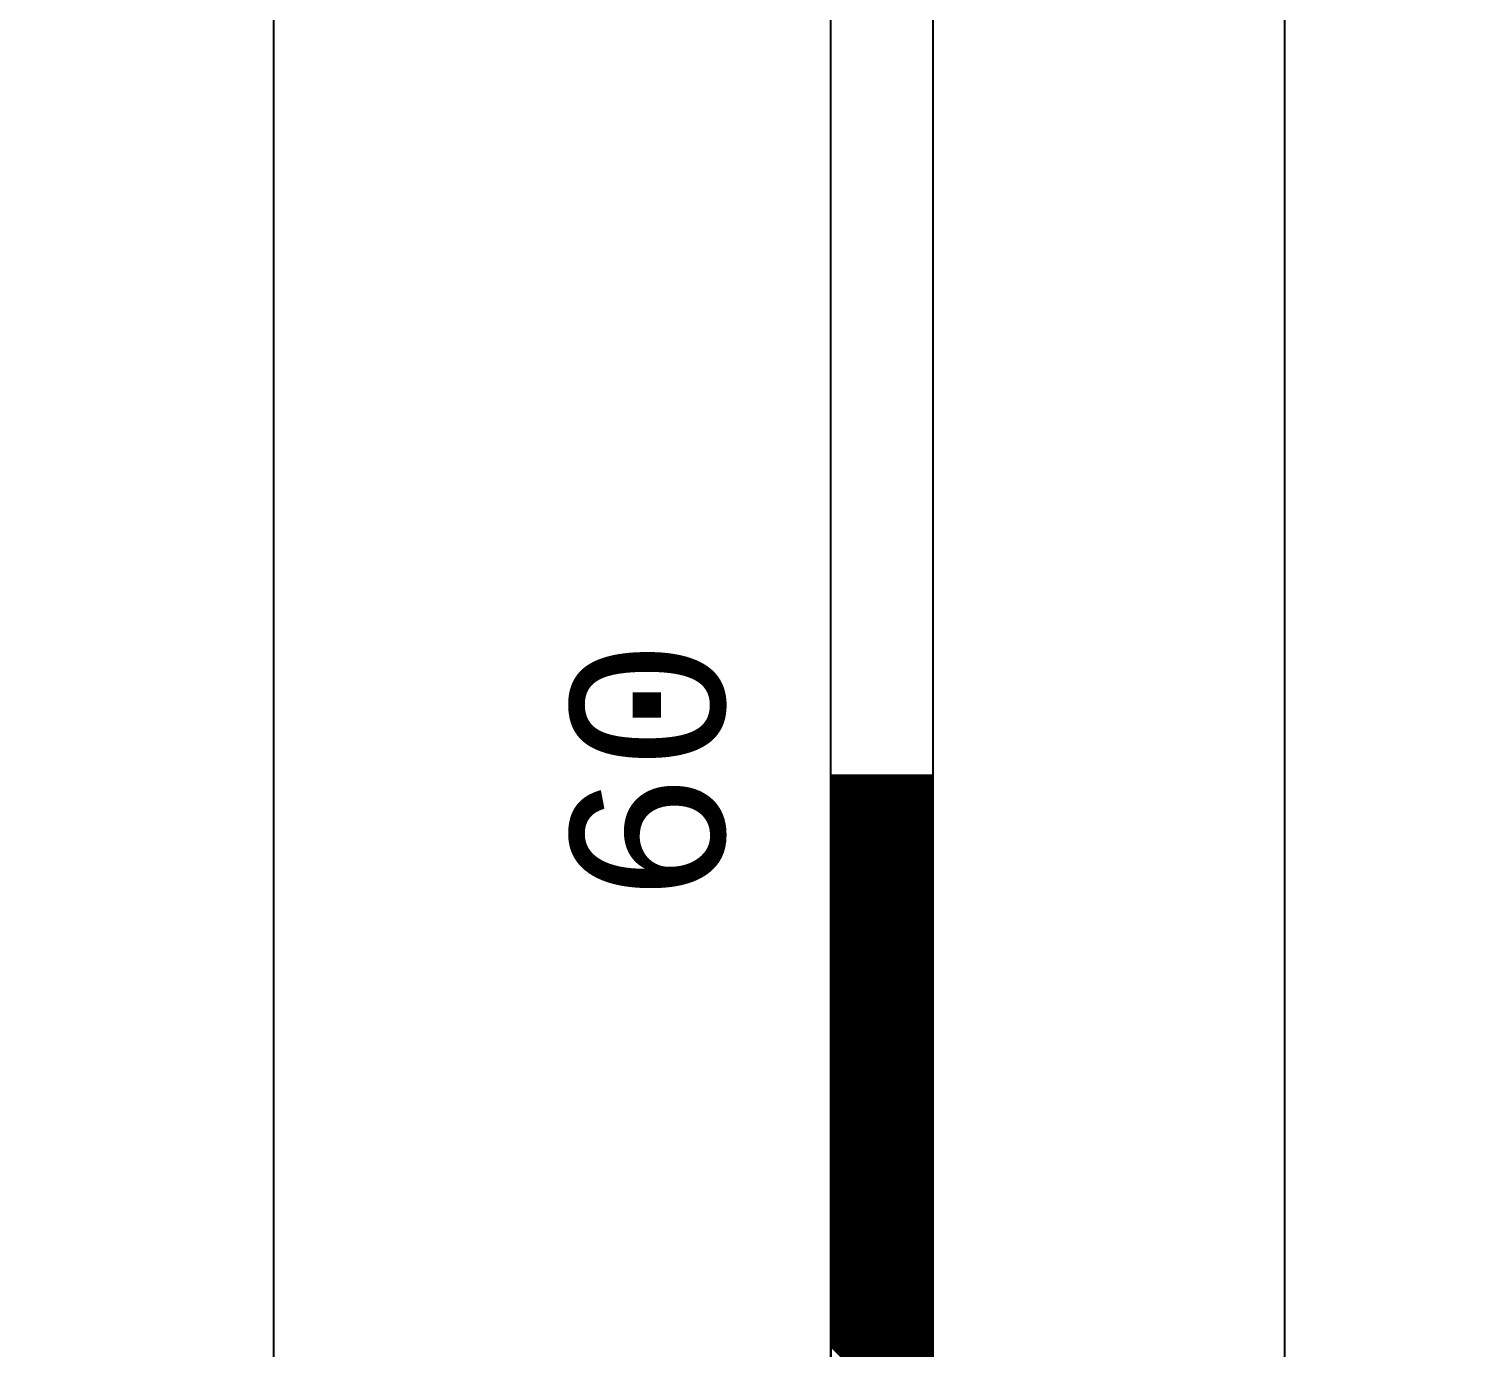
# Model space of a CAD drawing. Extents: x 730354 to 731930, y 4378581 to 4379608.
# Drawn here: x 730585.85 to 730599.99, y 4379535.42 to 4379548.29 of the extents above; entities that cross this region are included whole.
import ezdxf
from ezdxf.enums import TextEntityAlignment as Align

# ---------------------------------------------------------------- set-up
doc = ezdxf.new("R2010")
doc.units = 0
doc.header["$MEASUREMENT"] = 0
doc.layers.get('0').update_dxf_attribs({"linetype": 'CONTINUOUS'})
doc.styles.add('MONOTXT', font='MONOTXT', dxfattribs={"height": 0.2})

msp = doc.modelspace()

# ---------------------------------------------------------------- linework, layer by layer
at = {"color": 7, "linetype": 'CONTINUOUS'}
for p, q in [((730593.67, 4379481.01), (730593.67, 4379581.01)), ((730593.67, 4379481.01), (730593.67, 4379581.01)), ((730594.67, 4379481.01), (730594.67, 4379581.01)), ((730594.67, 4379481.01), (730594.67, 4379581.01)), ((730594.67, 4379540.01), (730593.67, 4379541.01)), ((730594.67, 4379540.01), (730593.67, 4379541.01)), ((730594.67, 4379539.99), (730593.67, 4379540.99)), ((730594.67, 4379539.99), (730593.67, 4379540.99)), ((730594.67, 4379539.98), (730593.67, 4379540.98)), ((730594.67, 4379539.98), (730593.67, 4379540.98)), ((730594.67, 4379539.97), (730593.67, 4379540.97)), ((730594.67, 4379539.97), (730593.67, 4379540.97)), ((730594.67, 4379539.95), (730593.67, 4379540.95)), ((730594.67, 4379539.95), (730593.67, 4379540.95)), ((730594.67, 4379540.02), (730593.68, 4379541.01)), ((730594.67, 4379540.02), (730593.68, 4379541.01)), ((730594.67, 4379540.04), (730593.7, 4379541.01)), ((730594.67, 4379540.04), (730593.7, 4379541.01)), ((730594.67, 4379540.05), (730593.71, 4379541.01)), ((730594.67, 4379540.05), (730593.71, 4379541.01)), ((730594.67, 4379540.07), (730593.73, 4379541.01)), ((730594.67, 4379540.07), (730593.73, 4379541.01)), ((730594.67, 4379540.08), (730593.74, 4379541.01)), ((730594.67, 4379540.08), (730593.74, 4379541.01)), ((730594.67, 4379540.09), (730593.75, 4379541.01)), ((730594.67, 4379540.09), (730593.75, 4379541.01)), ((730594.67, 4379540.11), (730593.77, 4379541.01)), ((730594.67, 4379540.11), (730593.77, 4379541.01)), ((730594.67, 4379540.12), (730593.78, 4379541.01)), ((730594.67, 4379540.12), (730593.78, 4379541.01)), ((730594.67, 4379540.14), (730593.8, 4379541.01)), ((730594.67, 4379540.14), (730593.8, 4379541.01)), ((730594.67, 4379540.15), (730593.81, 4379541.01)), ((730594.67, 4379540.15), (730593.81, 4379541.01)), ((730594.67, 4379540.16), (730593.82, 4379541.01)), ((730594.67, 4379540.16), (730593.82, 4379541.01)), ((730594.67, 4379540.18), (730593.84, 4379541.01)), ((730594.67, 4379540.18), (730593.84, 4379541.01)), ((730594.67, 4379540.19), (730593.85, 4379541.01)), ((730594.67, 4379540.19), (730593.85, 4379541.01)), ((730594.67, 4379540.21), (730593.87, 4379541.01)), ((730594.67, 4379540.21), (730593.87, 4379541.01)), ((730594.67, 4379540.22), (730593.88, 4379541.01)), ((730594.67, 4379540.22), (730593.88, 4379541.01)), ((730594.67, 4379540.23), (730593.89, 4379541.01)), ((730594.67, 4379540.23), (730593.89, 4379541.01)), ((730594.67, 4379540.25), (730593.91, 4379541.01)), ((730594.67, 4379540.25), (730593.91, 4379541.01)), ((730594.67, 4379540.26), (730593.92, 4379541.01)), ((730594.67, 4379540.26), (730593.92, 4379541.01)), ((730594.67, 4379540.28), (730593.94, 4379541.01)), ((730594.67, 4379540.28), (730593.94, 4379541.01)), ((730594.67, 4379540.29), (730593.95, 4379541.01)), ((730594.67, 4379540.29), (730593.95, 4379541.01)), ((730594.67, 4379540.31), (730593.97, 4379541.01)), ((730594.67, 4379540.31), (730593.97, 4379541.01)), ((730594.67, 4379540.32), (730593.98, 4379541.01)), ((730594.67, 4379540.32), (730593.98, 4379541.01)), ((730594.67, 4379540.33), (730593.99, 4379541.01)), ((730594.67, 4379540.33), (730593.99, 4379541.01)), ((730594.67, 4379540.35), (730594.01, 4379541.01)), ((730594.67, 4379540.35), (730594.01, 4379541.01)), ((730594.67, 4379540.36), (730594.02, 4379541.01)), ((730594.67, 4379540.36), (730594.02, 4379541.01)), ((730594.67, 4379540.38), (730594.04, 4379541.01)), ((730594.67, 4379540.38), (730594.04, 4379541.01)), ((730594.67, 4379540.39), (730594.05, 4379541.01)), ((730594.67, 4379540.39), (730594.05, 4379541.01)), ((730594.67, 4379540.4), (730594.06, 4379541.01)), ((730594.67, 4379540.4), (730594.06, 4379541.01)), ((730594.67, 4379540.42), (730594.08, 4379541.01)), ((730594.67, 4379540.42), (730594.08, 4379541.01)), ((730594.67, 4379540.43), (730594.09, 4379541.01)), ((730594.67, 4379540.43), (730594.09, 4379541.01)), ((730594.67, 4379540.45), (730594.11, 4379541.01)), ((730594.67, 4379540.45), (730594.11, 4379541.01)), ((730594.67, 4379540.46), (730594.12, 4379541.01)), ((730594.67, 4379540.46), (730594.12, 4379541.01)), ((730594.67, 4379540.48), (730594.14, 4379541.01)), ((730594.67, 4379540.48), (730594.14, 4379541.01)), ((730594.67, 4379540.49), (730594.15, 4379541.01)), ((730594.67, 4379540.49), (730594.15, 4379541.01)), ((730594.67, 4379540.5), (730594.16, 4379541.01)), ((730594.67, 4379540.5), (730594.16, 4379541.01)), ((730594.67, 4379540.52), (730594.18, 4379541.01)), ((730594.67, 4379540.52), (730594.18, 4379541.01)), ((730594.67, 4379540.53), (730594.19, 4379541.01)), ((730594.67, 4379540.53), (730594.19, 4379541.01)), ((730594.67, 4379540.55), (730594.21, 4379541.01)), ((730594.67, 4379540.55), (730594.21, 4379541.01)), ((730594.67, 4379540.56), (730594.22, 4379541.01)), ((730594.67, 4379540.56), (730594.22, 4379541.01)), ((730594.67, 4379540.57), (730594.23, 4379541.01)), ((730594.67, 4379540.57), (730594.23, 4379541.01)), ((730594.67, 4379540.59), (730594.25, 4379541.01)), ((730594.67, 4379540.59), (730594.25, 4379541.01)), ((730594.67, 4379540.6), (730594.26, 4379541.01)), ((730594.67, 4379540.6), (730594.26, 4379541.01)), ((730594.67, 4379540.62), (730594.28, 4379541.01)), ((730594.67, 4379540.62), (730594.28, 4379541.01)), ((730594.67, 4379540.63), (730594.29, 4379541.01)), ((730594.67, 4379540.63), (730594.29, 4379541.01)), ((730594.67, 4379540.65), (730594.31, 4379541.01)), ((730594.67, 4379540.65), (730594.31, 4379541.01)), ((730594.67, 4379540.66), (730594.32, 4379541.01)), ((730594.67, 4379540.66), (730594.32, 4379541.01)), ((730594.67, 4379540.67), (730594.33, 4379541.01)), ((730594.67, 4379540.67), (730594.33, 4379541.01)), ((730594.67, 4379540.69), (730594.35, 4379541.01)), ((730594.67, 4379540.69), (730594.35, 4379541.01)), ((730594.67, 4379540.7), (730594.36, 4379541.01)), ((730594.67, 4379540.7), (730594.36, 4379541.01)), ((730594.67, 4379540.72), (730594.38, 4379541.01)), ((730594.67, 4379540.72), (730594.38, 4379541.01)), ((730594.67, 4379540.73), (730594.39, 4379541.01)), ((730594.67, 4379540.73), (730594.39, 4379541.01)), ((730594.67, 4379540.74), (730594.4, 4379541.01)), ((730594.67, 4379540.74), (730594.4, 4379541.01)), ((730594.67, 4379540.76), (730594.42, 4379541.01)), ((730594.67, 4379540.76), (730594.42, 4379541.01)), ((730594.67, 4379540.77), (730594.43, 4379541.01)), ((730594.67, 4379540.77), (730594.43, 4379541.01)), ((730594.67, 4379540.79), (730594.45, 4379541.01)), ((730594.67, 4379540.79), (730594.45, 4379541.01)), ((730594.67, 4379540.8), (730594.46, 4379541.01)), ((730594.67, 4379540.8), (730594.46, 4379541.01)), ((730594.67, 4379540.81), (730594.47, 4379541.01)), ((730594.67, 4379540.81), (730594.47, 4379541.01)), ((730594.67, 4379540.83), (730594.49, 4379541.01)), ((730594.67, 4379540.83), (730594.49, 4379541.01)), ((730594.67, 4379540.84), (730594.5, 4379541.01)), ((730594.67, 4379540.84), (730594.5, 4379541.01)), ((730594.67, 4379540.86), (730594.52, 4379541.01)), ((730594.67, 4379540.86), (730594.52, 4379541.01)), ((730594.67, 4379540.87), (730594.53, 4379541.01)), ((730594.67, 4379540.87), (730594.53, 4379541.01)), ((730594.67, 4379540.89), (730594.55, 4379541.01)), ((730594.67, 4379540.89), (730594.55, 4379541.01)), ((730594.67, 4379540.9), (730594.56, 4379541.01)), ((730594.67, 4379540.9), (730594.56, 4379541.01)), ((730594.67, 4379540.91), (730594.57, 4379541.01)), ((730594.67, 4379540.91), (730594.57, 4379541.01)), ((730594.67, 4379540.93), (730594.59, 4379541.01)), ((730594.67, 4379540.93), (730594.59, 4379541.01)), ((730594.67, 4379540.94), (730594.6, 4379541.01)), ((730594.67, 4379540.94), (730594.6, 4379541.01)), ((730594.67, 4379540.96), (730594.62, 4379541.01)), ((730594.67, 4379540.96), (730594.62, 4379541.01)), ((730594.67, 4379540.97), (730594.63, 4379541.01)), ((730594.67, 4379540.97), (730594.63, 4379541.01)), ((730594.67, 4379540.98), (730594.64, 4379541.01)), ((730594.67, 4379540.98), (730594.64, 4379541.01)), ((730594.67, 4379541), (730594.66, 4379541.01)), ((730594.67, 4379541), (730594.66, 4379541.01)), ((730594.67, 4379539.94), (730593.67, 4379540.94)), ((730594.67, 4379539.94), (730593.67, 4379540.94)), ((730594.67, 4379539.92), (730593.67, 4379540.92)), ((730594.67, 4379539.92), (730593.67, 4379540.92)), ((730594.67, 4379539.91), (730593.67, 4379540.91)), ((730594.67, 4379539.91), (730593.67, 4379540.91)), ((730594.67, 4379539.9), (730593.67, 4379540.9)), ((730594.67, 4379539.9), (730593.67, 4379540.9)), ((730594.67, 4379539.88), (730593.67, 4379540.88)), ((730594.67, 4379539.88), (730593.67, 4379540.88)), ((730594.67, 4379539.87), (730593.67, 4379540.87)), ((730594.67, 4379539.87), (730593.67, 4379540.87)), ((730594.67, 4379539.85), (730593.67, 4379540.85)), ((730594.67, 4379539.85), (730593.67, 4379540.85)), ((730594.67, 4379539.84), (730593.67, 4379540.84)), ((730594.67, 4379539.84), (730593.67, 4379540.84)), ((730594.67, 4379539.82), (730593.67, 4379540.82)), ((730594.67, 4379539.82), (730593.67, 4379540.82)), ((730594.67, 4379539.81), (730593.67, 4379540.81)), ((730594.67, 4379539.81), (730593.67, 4379540.81)), ((730594.67, 4379539.8), (730593.67, 4379540.8)), ((730594.67, 4379539.8), (730593.67, 4379540.8)), ((730594.67, 4379539.78), (730593.67, 4379540.78)), ((730594.67, 4379539.78), (730593.67, 4379540.78)), ((730594.67, 4379539.77), (730593.67, 4379540.77)), ((730594.67, 4379539.77), (730593.67, 4379540.77)), ((730594.67, 4379539.75), (730593.67, 4379540.75)), ((730594.67, 4379539.75), (730593.67, 4379540.75)), ((730594.67, 4379539.74), (730593.67, 4379540.74)), ((730594.67, 4379539.74), (730593.67, 4379540.74)), ((730594.67, 4379539.73), (730593.67, 4379540.73)), ((730594.67, 4379539.73), (730593.67, 4379540.73)), ((730594.67, 4379539.71), (730593.67, 4379540.71)), ((730594.67, 4379539.71), (730593.67, 4379540.71)), ((730594.67, 4379539.7), (730593.67, 4379540.7)), ((730594.67, 4379539.7), (730593.67, 4379540.7)), ((730594.67, 4379539.68), (730593.67, 4379540.68)), ((730594.67, 4379539.68), (730593.67, 4379540.68)), ((730594.67, 4379539.67), (730593.67, 4379540.67)), ((730594.67, 4379539.67), (730593.67, 4379540.67)), ((730594.67, 4379539.66), (730593.67, 4379540.66)), ((730594.67, 4379539.66), (730593.67, 4379540.66)), ((730594.67, 4379539.64), (730593.67, 4379540.64)), ((730594.67, 4379539.64), (730593.67, 4379540.64)), ((730594.67, 4379539.63), (730593.67, 4379540.63)), ((730594.67, 4379539.63), (730593.67, 4379540.63)), ((730594.67, 4379539.61), (730593.67, 4379540.61)), ((730594.67, 4379539.61), (730593.67, 4379540.61)), ((730594.67, 4379539.6), (730593.67, 4379540.6)), ((730594.67, 4379539.6), (730593.67, 4379540.6)), ((730594.67, 4379539.58), (730593.67, 4379540.58)), ((730594.67, 4379539.58), (730593.67, 4379540.58)), ((730594.67, 4379539.57), (730593.67, 4379540.57)), ((730594.67, 4379539.57), (730593.67, 4379540.57)), ((730594.67, 4379539.56), (730593.67, 4379540.56)), ((730594.67, 4379539.56), (730593.67, 4379540.56)), ((730594.67, 4379539.54), (730593.67, 4379540.54)), ((730594.67, 4379539.54), (730593.67, 4379540.54)), ((730594.67, 4379539.53), (730593.67, 4379540.53)), ((730594.67, 4379539.53), (730593.67, 4379540.53)), ((730594.67, 4379539.51), (730593.67, 4379540.51)), ((730594.67, 4379539.51), (730593.67, 4379540.51)), ((730594.67, 4379539.5), (730593.67, 4379540.5)), ((730594.67, 4379539.5), (730593.67, 4379540.5)), ((730594.67, 4379539.49), (730593.67, 4379540.49)), ((730594.67, 4379539.49), (730593.67, 4379540.49)), ((730594.67, 4379539.47), (730593.67, 4379540.47)), ((730594.67, 4379539.47), (730593.67, 4379540.47)), ((730594.67, 4379539.46), (730593.67, 4379540.46)), ((730594.67, 4379539.46), (730593.67, 4379540.46)), ((730594.67, 4379539.44), (730593.67, 4379540.44)), ((730594.67, 4379539.44), (730593.67, 4379540.44)), ((730594.67, 4379539.43), (730593.67, 4379540.43)), ((730594.67, 4379539.43), (730593.67, 4379540.43)), ((730594.67, 4379539.41), (730593.67, 4379540.41)), ((730594.67, 4379539.41), (730593.67, 4379540.41)), ((730594.67, 4379539.4), (730593.67, 4379540.4)), ((730594.67, 4379539.4), (730593.67, 4379540.4)), ((730594.67, 4379539.39), (730593.67, 4379540.39)), ((730594.67, 4379539.39), (730593.67, 4379540.39)), ((730594.67, 4379539.37), (730593.67, 4379540.37)), ((730594.67, 4379539.37), (730593.67, 4379540.37)), ((730594.67, 4379539.36), (730593.67, 4379540.36)), ((730594.67, 4379539.36), (730593.67, 4379540.36)), ((730594.67, 4379539.34), (730593.67, 4379540.34)), ((730594.67, 4379539.34), (730593.67, 4379540.34)), ((730594.67, 4379539.33), (730593.67, 4379540.33)), ((730594.67, 4379539.33), (730593.67, 4379540.33)), ((730594.67, 4379539.32), (730593.67, 4379540.32)), ((730594.67, 4379539.32), (730593.67, 4379540.32)), ((730594.67, 4379539.3), (730593.67, 4379540.3)), ((730594.67, 4379539.3), (730593.67, 4379540.3)), ((730594.67, 4379539.29), (730593.67, 4379540.29)), ((730594.67, 4379539.29), (730593.67, 4379540.29)), ((730594.67, 4379539.27), (730593.67, 4379540.27)), ((730594.67, 4379539.27), (730593.67, 4379540.27)), ((730594.67, 4379539.26), (730593.67, 4379540.26)), ((730594.67, 4379539.26), (730593.67, 4379540.26)), ((730594.67, 4379539.24), (730593.67, 4379540.24)), ((730594.67, 4379539.24), (730593.67, 4379540.24)), ((730594.67, 4379539.23), (730593.67, 4379540.23)), ((730594.67, 4379539.23), (730593.67, 4379540.23)), ((730594.67, 4379539.22), (730593.67, 4379540.22)), ((730594.67, 4379539.22), (730593.67, 4379540.22)), ((730594.67, 4379539.2), (730593.67, 4379540.2)), ((730594.67, 4379539.2), (730593.67, 4379540.2)), ((730594.67, 4379539.19), (730593.67, 4379540.19)), ((730594.67, 4379539.19), (730593.67, 4379540.19)), ((730594.67, 4379539.17), (730593.67, 4379540.17)), ((730594.67, 4379539.17), (730593.67, 4379540.17)), ((730594.67, 4379539.16), (730593.67, 4379540.16)), ((730594.67, 4379539.16), (730593.67, 4379540.16)), ((730594.67, 4379539.15), (730593.67, 4379540.15)), ((730594.67, 4379539.15), (730593.67, 4379540.15)), ((730594.67, 4379539.13), (730593.67, 4379540.13)), ((730594.67, 4379539.13), (730593.67, 4379540.13)), ((730594.67, 4379539.12), (730593.67, 4379540.12)), ((730594.67, 4379539.12), (730593.67, 4379540.12)), ((730594.67, 4379539.1), (730593.67, 4379540.1)), ((730594.67, 4379539.1), (730593.67, 4379540.1)), ((730594.67, 4379539.09), (730593.67, 4379540.09)), ((730594.67, 4379539.09), (730593.67, 4379540.09)), ((730594.67, 4379539.08), (730593.67, 4379540.08)), ((730594.67, 4379539.08), (730593.67, 4379540.08)), ((730594.67, 4379539.06), (730593.67, 4379540.06)), ((730594.67, 4379539.06), (730593.67, 4379540.06)), ((730594.67, 4379539.05), (730593.67, 4379540.05)), ((730594.67, 4379539.05), (730593.67, 4379540.05)), ((730594.67, 4379539.03), (730593.67, 4379540.03)), ((730594.67, 4379539.03), (730593.67, 4379540.03)), ((730594.67, 4379539.02), (730593.67, 4379540.02)), ((730594.67, 4379539.02), (730593.67, 4379540.02)), ((730594.67, 4379539), (730593.67, 4379540)), ((730594.67, 4379539), (730593.67, 4379540)), ((730594.67, 4379538.99), (730593.67, 4379539.99)), ((730594.67, 4379538.99), (730593.67, 4379539.99)), ((730594.67, 4379538.98), (730593.67, 4379539.98)), ((730594.67, 4379538.98), (730593.67, 4379539.98)), ((730594.67, 4379538.96), (730593.67, 4379539.96)), ((730594.67, 4379538.96), (730593.67, 4379539.96)), ((730594.67, 4379538.95), (730593.67, 4379539.95)), ((730594.67, 4379538.95), (730593.67, 4379539.95)), ((730594.67, 4379538.93), (730593.67, 4379539.93)), ((730594.67, 4379538.93), (730593.67, 4379539.93)), ((730594.67, 4379538.92), (730593.67, 4379539.92)), ((730594.67, 4379538.92), (730593.67, 4379539.92)), ((730594.67, 4379538.91), (730593.67, 4379539.91)), ((730594.67, 4379538.91), (730593.67, 4379539.91)), ((730594.67, 4379538.89), (730593.67, 4379539.89)), ((730594.67, 4379538.89), (730593.67, 4379539.89)), ((730594.67, 4379538.88), (730593.67, 4379539.88)), ((730594.67, 4379538.88), (730593.67, 4379539.88)), ((730594.67, 4379538.86), (730593.67, 4379539.86)), ((730594.67, 4379538.86), (730593.67, 4379539.86)), ((730594.67, 4379538.85), (730593.67, 4379539.85)), ((730594.67, 4379538.85), (730593.67, 4379539.85)), ((730594.67, 4379538.83), (730593.67, 4379539.83)), ((730594.67, 4379538.83), (730593.67, 4379539.83)), ((730594.67, 4379538.82), (730593.67, 4379539.82)), ((730594.67, 4379538.82), (730593.67, 4379539.82)), ((730594.67, 4379538.81), (730593.67, 4379539.81)), ((730594.67, 4379538.81), (730593.67, 4379539.81)), ((730594.67, 4379538.79), (730593.67, 4379539.79)), ((730594.67, 4379538.79), (730593.67, 4379539.79)), ((730594.67, 4379538.78), (730593.67, 4379539.78)), ((730594.67, 4379538.78), (730593.67, 4379539.78)), ((730594.67, 4379538.76), (730593.67, 4379539.76)), ((730594.67, 4379538.76), (730593.67, 4379539.76)), ((730594.67, 4379538.75), (730593.67, 4379539.75)), ((730594.67, 4379538.75), (730593.67, 4379539.75)), ((730594.67, 4379538.74), (730593.67, 4379539.74)), ((730594.67, 4379538.74), (730593.67, 4379539.74)), ((730594.67, 4379538.72), (730593.67, 4379539.72)), ((730594.67, 4379538.72), (730593.67, 4379539.72)), ((730594.67, 4379538.71), (730593.67, 4379539.71)), ((730594.67, 4379538.71), (730593.67, 4379539.71)), ((730594.67, 4379538.69), (730593.67, 4379539.69)), ((730594.67, 4379538.69), (730593.67, 4379539.69)), ((730594.67, 4379538.68), (730593.67, 4379539.68)), ((730594.67, 4379538.68), (730593.67, 4379539.68)), ((730594.67, 4379538.67), (730593.67, 4379539.67)), ((730594.67, 4379538.67), (730593.67, 4379539.67)), ((730594.67, 4379538.65), (730593.67, 4379539.65)), ((730594.67, 4379538.65), (730593.67, 4379539.65)), ((730594.67, 4379538.64), (730593.67, 4379539.64)), ((730594.67, 4379538.64), (730593.67, 4379539.64)), ((730594.67, 4379538.62), (730593.67, 4379539.62)), ((730594.67, 4379538.62), (730593.67, 4379539.62)), ((730594.67, 4379538.61), (730593.67, 4379539.61)), ((730594.67, 4379538.61), (730593.67, 4379539.61)), ((730594.67, 4379538.59), (730593.67, 4379539.59)), ((730594.67, 4379538.59), (730593.67, 4379539.59)), ((730594.67, 4379538.58), (730593.67, 4379539.58)), ((730594.67, 4379538.58), (730593.67, 4379539.58)), ((730594.67, 4379538.57), (730593.67, 4379539.57)), ((730594.67, 4379538.57), (730593.67, 4379539.57)), ((730594.67, 4379538.55), (730593.67, 4379539.55)), ((730594.67, 4379538.55), (730593.67, 4379539.55)), ((730594.67, 4379538.54), (730593.67, 4379539.54)), ((730594.67, 4379538.54), (730593.67, 4379539.54)), ((730594.67, 4379538.52), (730593.67, 4379539.52)), ((730594.67, 4379538.52), (730593.67, 4379539.52)), ((730594.67, 4379538.51), (730593.67, 4379539.51)), ((730594.67, 4379538.51), (730593.67, 4379539.51)), ((730594.67, 4379538.5), (730593.67, 4379539.5)), ((730594.67, 4379538.5), (730593.67, 4379539.5)), ((730594.67, 4379538.48), (730593.67, 4379539.48)), ((730594.67, 4379538.48), (730593.67, 4379539.48)), ((730594.67, 4379538.47), (730593.67, 4379539.47)), ((730594.67, 4379538.47), (730593.67, 4379539.47)), ((730594.67, 4379538.45), (730593.67, 4379539.45)), ((730594.67, 4379538.45), (730593.67, 4379539.45)), ((730594.67, 4379538.44), (730593.67, 4379539.44)), ((730594.67, 4379538.44), (730593.67, 4379539.44)), ((730594.67, 4379538.42), (730593.67, 4379539.42)), ((730594.67, 4379538.42), (730593.67, 4379539.42)), ((730594.67, 4379538.41), (730593.67, 4379539.41)), ((730594.67, 4379538.41), (730593.67, 4379539.41)), ((730594.67, 4379538.4), (730593.67, 4379539.4)), ((730594.67, 4379538.4), (730593.67, 4379539.4)), ((730594.67, 4379538.38), (730593.67, 4379539.38)), ((730594.67, 4379538.38), (730593.67, 4379539.38)), ((730594.67, 4379538.37), (730593.67, 4379539.37)), ((730594.67, 4379538.37), (730593.67, 4379539.37)), ((730594.67, 4379538.35), (730593.67, 4379539.35)), ((730594.67, 4379538.35), (730593.67, 4379539.35)), ((730594.67, 4379538.34), (730593.67, 4379539.34)), ((730594.67, 4379538.34), (730593.67, 4379539.34)), ((730594.67, 4379538.33), (730593.67, 4379539.33)), ((730594.67, 4379538.33), (730593.67, 4379539.33)), ((730594.67, 4379538.31), (730593.67, 4379539.31)), ((730594.67, 4379538.31), (730593.67, 4379539.31)), ((730594.67, 4379538.3), (730593.67, 4379539.3)), ((730594.67, 4379538.3), (730593.67, 4379539.3)), ((730594.67, 4379538.28), (730593.67, 4379539.28)), ((730594.67, 4379538.28), (730593.67, 4379539.28)), ((730594.67, 4379538.27), (730593.67, 4379539.27)), ((730594.67, 4379538.27), (730593.67, 4379539.27)), ((730594.67, 4379538.25), (730593.67, 4379539.25)), ((730594.67, 4379538.25), (730593.67, 4379539.25)), ((730594.67, 4379538.24), (730593.67, 4379539.24)), ((730594.67, 4379538.24), (730593.67, 4379539.24)), ((730594.67, 4379538.23), (730593.67, 4379539.23)), ((730594.67, 4379538.23), (730593.67, 4379539.23)), ((730594.67, 4379538.21), (730593.67, 4379539.21)), ((730594.67, 4379538.21), (730593.67, 4379539.21)), ((730594.67, 4379538.2), (730593.67, 4379539.2)), ((730594.67, 4379538.2), (730593.67, 4379539.2)), ((730594.67, 4379538.18), (730593.67, 4379539.18)), ((730594.67, 4379538.18), (730593.67, 4379539.18)), ((730594.67, 4379538.17), (730593.67, 4379539.17)), ((730594.67, 4379538.17), (730593.67, 4379539.17)), ((730594.67, 4379538.16), (730593.67, 4379539.16)), ((730594.67, 4379538.16), (730593.67, 4379539.16)), ((730594.67, 4379538.14), (730593.67, 4379539.14)), ((730594.67, 4379538.14), (730593.67, 4379539.14)), ((730594.67, 4379538.13), (730593.67, 4379539.13)), ((730594.67, 4379538.13), (730593.67, 4379539.13)), ((730594.67, 4379538.11), (730593.67, 4379539.11)), ((730594.67, 4379538.11), (730593.67, 4379539.11)), ((730594.67, 4379538.1), (730593.67, 4379539.1)), ((730594.67, 4379538.1), (730593.67, 4379539.1)), ((730594.67, 4379538.09), (730593.67, 4379539.09)), ((730594.67, 4379538.09), (730593.67, 4379539.09)), ((730594.67, 4379538.07), (730593.67, 4379539.07)), ((730594.67, 4379538.07), (730593.67, 4379539.07)), ((730594.67, 4379538.06), (730593.67, 4379539.06)), ((730594.67, 4379538.06), (730593.67, 4379539.06)), ((730594.67, 4379538.04), (730593.67, 4379539.04)), ((730594.67, 4379538.04), (730593.67, 4379539.04)), ((730594.67, 4379538.03), (730593.67, 4379539.03)), ((730594.67, 4379538.03), (730593.67, 4379539.03)), ((730594.67, 4379538.01), (730593.67, 4379539.01)), ((730594.67, 4379538.01), (730593.67, 4379539.01)), ((730594.67, 4379538), (730593.67, 4379539)), ((730594.67, 4379538), (730593.67, 4379539)), ((730594.67, 4379537.99), (730593.67, 4379538.99)), ((730594.67, 4379537.99), (730593.67, 4379538.99)), ((730594.67, 4379537.97), (730593.67, 4379538.97)), ((730594.67, 4379537.97), (730593.67, 4379538.97)), ((730594.67, 4379537.96), (730593.67, 4379538.96)), ((730594.67, 4379537.96), (730593.67, 4379538.96)), ((730594.67, 4379537.94), (730593.67, 4379538.94)), ((730594.67, 4379537.94), (730593.67, 4379538.94)), ((730594.67, 4379537.93), (730593.67, 4379538.93)), ((730594.67, 4379537.93), (730593.67, 4379538.93)), ((730594.67, 4379537.92), (730593.67, 4379538.92)), ((730594.67, 4379537.92), (730593.67, 4379538.92)), ((730594.67, 4379537.9), (730593.67, 4379538.9)), ((730594.67, 4379537.9), (730593.67, 4379538.9)), ((730594.67, 4379537.89), (730593.67, 4379538.89)), ((730594.67, 4379537.89), (730593.67, 4379538.89)), ((730594.67, 4379537.87), (730593.67, 4379538.87)), ((730594.67, 4379537.87), (730593.67, 4379538.87)), ((730594.67, 4379537.86), (730593.67, 4379538.86)), ((730594.67, 4379537.86), (730593.67, 4379538.86)), ((730594.67, 4379537.84), (730593.67, 4379538.84)), ((730594.67, 4379537.84), (730593.67, 4379538.84)), ((730594.67, 4379537.83), (730593.67, 4379538.83)), ((730594.67, 4379537.83), (730593.67, 4379538.83)), ((730594.67, 4379537.82), (730593.67, 4379538.82)), ((730594.67, 4379537.82), (730593.67, 4379538.82)), ((730594.67, 4379537.8), (730593.67, 4379538.8)), ((730594.67, 4379537.8), (730593.67, 4379538.8)), ((730594.67, 4379537.79), (730593.67, 4379538.79)), ((730594.67, 4379537.79), (730593.67, 4379538.79)), ((730594.67, 4379537.77), (730593.67, 4379538.77)), ((730594.67, 4379537.77), (730593.67, 4379538.77)), ((730594.67, 4379537.76), (730593.67, 4379538.76)), ((730594.67, 4379537.76), (730593.67, 4379538.76)), ((730594.67, 4379537.75), (730593.67, 4379538.75)), ((730594.67, 4379537.75), (730593.67, 4379538.75)), ((730594.67, 4379537.73), (730593.67, 4379538.73)), ((730594.67, 4379537.73), (730593.67, 4379538.73)), ((730594.67, 4379537.72), (730593.67, 4379538.72)), ((730594.67, 4379537.72), (730593.67, 4379538.72)), ((730594.67, 4379537.7), (730593.67, 4379538.7)), ((730594.67, 4379537.7), (730593.67, 4379538.7)), ((730594.67, 4379537.69), (730593.67, 4379538.69)), ((730594.67, 4379537.69), (730593.67, 4379538.69)), ((730594.67, 4379537.68), (730593.67, 4379538.68)), ((730594.67, 4379537.68), (730593.67, 4379538.68)), ((730594.67, 4379537.66), (730593.67, 4379538.66)), ((730594.67, 4379537.66), (730593.67, 4379538.66)), ((730594.67, 4379537.65), (730593.67, 4379538.65)), ((730594.67, 4379537.65), (730593.67, 4379538.65)), ((730594.67, 4379537.63), (730593.67, 4379538.63)), ((730594.67, 4379537.63), (730593.67, 4379538.63)), ((730594.67, 4379537.62), (730593.67, 4379538.62)), ((730594.67, 4379537.62), (730593.67, 4379538.62)), ((730594.67, 4379537.6), (730593.67, 4379538.6)), ((730594.67, 4379537.6), (730593.67, 4379538.6)), ((730594.67, 4379537.59), (730593.67, 4379538.59)), ((730594.67, 4379537.59), (730593.67, 4379538.59)), ((730594.67, 4379537.58), (730593.67, 4379538.58)), ((730594.67, 4379537.58), (730593.67, 4379538.58)), ((730594.67, 4379537.56), (730593.67, 4379538.56)), ((730594.67, 4379537.56), (730593.67, 4379538.56)), ((730594.67, 4379537.55), (730593.67, 4379538.55)), ((730594.67, 4379537.55), (730593.67, 4379538.55)), ((730594.67, 4379537.53), (730593.67, 4379538.53)), ((730594.67, 4379537.53), (730593.67, 4379538.53)), ((730594.67, 4379537.52), (730593.67, 4379538.52)), ((730594.67, 4379537.52), (730593.67, 4379538.52)), ((730594.67, 4379537.51), (730593.67, 4379538.51)), ((730594.67, 4379537.51), (730593.67, 4379538.51)), ((730594.67, 4379537.49), (730593.67, 4379538.49)), ((730594.67, 4379537.49), (730593.67, 4379538.49)), ((730594.67, 4379537.48), (730593.67, 4379538.48)), ((730594.67, 4379537.48), (730593.67, 4379538.48)), ((730594.67, 4379537.46), (730593.67, 4379538.46)), ((730594.67, 4379537.46), (730593.67, 4379538.46)), ((730594.67, 4379537.45), (730593.67, 4379538.45)), ((730594.67, 4379537.45), (730593.67, 4379538.45)), ((730594.67, 4379537.43), (730593.67, 4379538.43)), ((730594.67, 4379537.43), (730593.67, 4379538.43)), ((730594.67, 4379537.42), (730593.67, 4379538.42)), ((730594.67, 4379537.42), (730593.67, 4379538.42)), ((730594.67, 4379537.41), (730593.67, 4379538.41)), ((730594.67, 4379537.41), (730593.67, 4379538.41)), ((730594.67, 4379537.39), (730593.67, 4379538.39)), ((730594.67, 4379537.39), (730593.67, 4379538.39)), ((730594.67, 4379537.38), (730593.67, 4379538.38)), ((730594.67, 4379537.38), (730593.67, 4379538.38)), ((730594.67, 4379537.36), (730593.67, 4379538.36)), ((730594.67, 4379537.36), (730593.67, 4379538.36)), ((730594.67, 4379537.35), (730593.67, 4379538.35)), ((730594.67, 4379537.35), (730593.67, 4379538.35)), ((730594.67, 4379537.34), (730593.67, 4379538.34)), ((730594.67, 4379537.34), (730593.67, 4379538.34)), ((730594.67, 4379537.32), (730593.67, 4379538.32)), ((730594.67, 4379537.32), (730593.67, 4379538.32)), ((730594.67, 4379537.31), (730593.67, 4379538.31)), ((730594.67, 4379537.31), (730593.67, 4379538.31)), ((730594.67, 4379537.29), (730593.67, 4379538.29)), ((730594.67, 4379537.29), (730593.67, 4379538.29)), ((730594.67, 4379537.28), (730593.67, 4379538.28)), ((730594.67, 4379537.28), (730593.67, 4379538.28)), ((730594.67, 4379537.27), (730593.67, 4379538.27)), ((730594.67, 4379537.27), (730593.67, 4379538.27)), ((730594.67, 4379537.25), (730593.67, 4379538.25)), ((730594.67, 4379537.25), (730593.67, 4379538.25)), ((730594.67, 4379537.24), (730593.67, 4379538.24)), ((730594.67, 4379537.24), (730593.67, 4379538.24)), ((730594.67, 4379537.22), (730593.67, 4379538.22)), ((730594.67, 4379537.22), (730593.67, 4379538.22)), ((730594.67, 4379537.21), (730593.67, 4379538.21)), ((730594.67, 4379537.21), (730593.67, 4379538.21)), ((730594.67, 4379537.19), (730593.67, 4379538.19)), ((730594.67, 4379537.19), (730593.67, 4379538.19)), ((730594.67, 4379537.18), (730593.67, 4379538.18)), ((730594.67, 4379537.18), (730593.67, 4379538.18)), ((730594.67, 4379537.17), (730593.67, 4379538.17)), ((730594.67, 4379537.17), (730593.67, 4379538.17)), ((730594.67, 4379537.15), (730593.67, 4379538.15)), ((730594.67, 4379537.15), (730593.67, 4379538.15)), ((730594.67, 4379537.14), (730593.67, 4379538.14)), ((730594.67, 4379537.14), (730593.67, 4379538.14)), ((730594.67, 4379537.12), (730593.67, 4379538.12)), ((730594.67, 4379537.12), (730593.67, 4379538.12)), ((730594.67, 4379537.11), (730593.67, 4379538.11)), ((730594.67, 4379537.11), (730593.67, 4379538.11)), ((730594.67, 4379537.1), (730593.67, 4379538.1)), ((730594.67, 4379537.1), (730593.67, 4379538.1)), ((730594.67, 4379537.08), (730593.67, 4379538.08)), ((730594.67, 4379537.08), (730593.67, 4379538.08)), ((730594.67, 4379537.07), (730593.67, 4379538.07)), ((730594.67, 4379537.07), (730593.67, 4379538.07)), ((730594.67, 4379537.05), (730593.67, 4379538.05)), ((730594.67, 4379537.05), (730593.67, 4379538.05)), ((730594.67, 4379537.04), (730593.67, 4379538.04)), ((730594.67, 4379537.04), (730593.67, 4379538.04)), ((730594.67, 4379537.02), (730593.67, 4379538.02)), ((730594.67, 4379537.02), (730593.67, 4379538.02)), ((730594.67, 4379537.01), (730593.67, 4379538.01)), ((730594.67, 4379537.01), (730593.67, 4379538.01)), ((730594.67, 4379537), (730593.67, 4379538)), ((730594.67, 4379537), (730593.67, 4379538)), ((730594.67, 4379536.98), (730593.67, 4379537.98)), ((730594.67, 4379536.98), (730593.67, 4379537.98)), ((730594.67, 4379536.97), (730593.67, 4379537.97)), ((730594.67, 4379536.97), (730593.67, 4379537.97)), ((730594.67, 4379536.95), (730593.67, 4379537.95)), ((730594.67, 4379536.95), (730593.67, 4379537.95)), ((730594.67, 4379536.94), (730593.67, 4379537.94)), ((730594.67, 4379536.94), (730593.67, 4379537.94)), ((730594.67, 4379536.93), (730593.67, 4379537.93)), ((730594.67, 4379536.93), (730593.67, 4379537.93)), ((730594.67, 4379536.91), (730593.67, 4379537.91)), ((730594.67, 4379536.91), (730593.67, 4379537.91)), ((730594.67, 4379536.9), (730593.67, 4379537.9)), ((730594.67, 4379536.9), (730593.67, 4379537.9)), ((730594.67, 4379536.88), (730593.67, 4379537.88)), ((730594.67, 4379536.88), (730593.67, 4379537.88)), ((730594.67, 4379536.87), (730593.67, 4379537.87)), ((730594.67, 4379536.87), (730593.67, 4379537.87)), ((730594.67, 4379536.85), (730593.67, 4379537.85)), ((730594.67, 4379536.85), (730593.67, 4379537.85)), ((730594.67, 4379536.84), (730593.67, 4379537.84)), ((730594.67, 4379536.84), (730593.67, 4379537.84)), ((730594.67, 4379536.83), (730593.67, 4379537.83)), ((730594.67, 4379536.83), (730593.67, 4379537.83)), ((730594.67, 4379536.81), (730593.67, 4379537.81)), ((730594.67, 4379536.81), (730593.67, 4379537.81)), ((730594.67, 4379536.8), (730593.67, 4379537.8)), ((730594.67, 4379536.8), (730593.67, 4379537.8)), ((730594.67, 4379536.78), (730593.67, 4379537.78)), ((730594.67, 4379536.78), (730593.67, 4379537.78)), ((730594.67, 4379536.77), (730593.67, 4379537.77)), ((730594.67, 4379536.77), (730593.67, 4379537.77)), ((730594.67, 4379536.76), (730593.67, 4379537.76)), ((730594.67, 4379536.76), (730593.67, 4379537.76)), ((730594.67, 4379536.74), (730593.67, 4379537.74)), ((730594.67, 4379536.74), (730593.67, 4379537.74)), ((730594.67, 4379536.73), (730593.67, 4379537.73)), ((730594.67, 4379536.73), (730593.67, 4379537.73)), ((730594.67, 4379536.71), (730593.67, 4379537.71)), ((730594.67, 4379536.71), (730593.67, 4379537.71)), ((730594.67, 4379536.7), (730593.67, 4379537.7)), ((730594.67, 4379536.7), (730593.67, 4379537.7)), ((730594.67, 4379536.69), (730593.67, 4379537.69)), ((730594.67, 4379536.69), (730593.67, 4379537.69)), ((730594.67, 4379536.67), (730593.67, 4379537.67)), ((730594.67, 4379536.67), (730593.67, 4379537.67)), ((730594.67, 4379536.66), (730593.67, 4379537.66)), ((730594.67, 4379536.66), (730593.67, 4379537.66)), ((730594.67, 4379536.64), (730593.67, 4379537.64)), ((730594.67, 4379536.64), (730593.67, 4379537.64)), ((730594.67, 4379536.63), (730593.67, 4379537.63)), ((730594.67, 4379536.63), (730593.67, 4379537.63)), ((730594.67, 4379536.61), (730593.67, 4379537.61)), ((730594.67, 4379536.61), (730593.67, 4379537.61)), ((730594.67, 4379536.6), (730593.67, 4379537.6)), ((730594.67, 4379536.6), (730593.67, 4379537.6)), ((730594.67, 4379536.59), (730593.67, 4379537.59)), ((730594.67, 4379536.59), (730593.67, 4379537.59)), ((730594.67, 4379536.57), (730593.67, 4379537.57)), ((730594.67, 4379536.57), (730593.67, 4379537.57)), ((730594.67, 4379536.56), (730593.67, 4379537.56)), ((730594.67, 4379536.56), (730593.67, 4379537.56)), ((730594.67, 4379536.54), (730593.67, 4379537.54)), ((730594.67, 4379536.54), (730593.67, 4379537.54)), ((730594.67, 4379536.53), (730593.67, 4379537.53)), ((730594.67, 4379536.53), (730593.67, 4379537.53)), ((730594.67, 4379536.52), (730593.67, 4379537.52)), ((730594.67, 4379536.52), (730593.67, 4379537.52)), ((730594.67, 4379536.5), (730593.67, 4379537.5)), ((730594.67, 4379536.5), (730593.67, 4379537.5)), ((730594.67, 4379536.49), (730593.67, 4379537.49)), ((730594.67, 4379536.49), (730593.67, 4379537.49)), ((730594.67, 4379536.47), (730593.67, 4379537.47)), ((730594.67, 4379536.47), (730593.67, 4379537.47)), ((730594.67, 4379536.46), (730593.67, 4379537.46)), ((730594.67, 4379536.46), (730593.67, 4379537.46)), ((730594.67, 4379536.44), (730593.67, 4379537.44)), ((730594.67, 4379536.44), (730593.67, 4379537.44)), ((730594.67, 4379536.43), (730593.67, 4379537.43)), ((730594.67, 4379536.43), (730593.67, 4379537.43)), ((730594.67, 4379536.42), (730593.67, 4379537.42)), ((730594.67, 4379536.42), (730593.67, 4379537.42)), ((730594.67, 4379536.4), (730593.67, 4379537.4)), ((730594.67, 4379536.4), (730593.67, 4379537.4)), ((730594.67, 4379536.39), (730593.67, 4379537.39)), ((730594.67, 4379536.39), (730593.67, 4379537.39)), ((730594.67, 4379536.37), (730593.67, 4379537.37)), ((730594.67, 4379536.37), (730593.67, 4379537.37)), ((730594.67, 4379536.36), (730593.67, 4379537.36)), ((730594.67, 4379536.36), (730593.67, 4379537.36)), ((730594.67, 4379536.35), (730593.67, 4379537.35)), ((730594.67, 4379536.35), (730593.67, 4379537.35)), ((730594.67, 4379536.33), (730593.67, 4379537.33)), ((730594.67, 4379536.33), (730593.67, 4379537.33)), ((730594.67, 4379536.32), (730593.67, 4379537.32)), ((730594.67, 4379536.32), (730593.67, 4379537.32)), ((730594.67, 4379536.3), (730593.67, 4379537.3)), ((730594.67, 4379536.3), (730593.67, 4379537.3)), ((730594.67, 4379536.29), (730593.67, 4379537.29)), ((730594.67, 4379536.29), (730593.67, 4379537.29)), ((730594.67, 4379536.28), (730593.67, 4379537.28)), ((730594.67, 4379536.28), (730593.67, 4379537.28)), ((730594.67, 4379536.26), (730593.67, 4379537.26)), ((730594.67, 4379536.26), (730593.67, 4379537.26)), ((730594.67, 4379536.25), (730593.67, 4379537.25)), ((730594.67, 4379536.25), (730593.67, 4379537.25)), ((730594.67, 4379536.23), (730593.67, 4379537.23)), ((730594.67, 4379536.23), (730593.67, 4379537.23)), ((730594.67, 4379536.22), (730593.67, 4379537.22)), ((730594.67, 4379536.22), (730593.67, 4379537.22)), ((730594.67, 4379536.2), (730593.67, 4379537.2)), ((730594.67, 4379536.2), (730593.67, 4379537.2)), ((730594.67, 4379536.19), (730593.67, 4379537.19)), ((730594.67, 4379536.19), (730593.67, 4379537.19)), ((730594.67, 4379536.18), (730593.67, 4379537.18)), ((730594.67, 4379536.18), (730593.67, 4379537.18)), ((730594.67, 4379536.16), (730593.67, 4379537.16)), ((730594.67, 4379536.16), (730593.67, 4379537.16)), ((730594.67, 4379536.15), (730593.67, 4379537.15)), ((730594.67, 4379536.15), (730593.67, 4379537.15)), ((730594.67, 4379536.13), (730593.67, 4379537.13)), ((730594.67, 4379536.13), (730593.67, 4379537.13)), ((730594.67, 4379536.12), (730593.67, 4379537.12)), ((730594.67, 4379536.12), (730593.67, 4379537.12)), ((730594.67, 4379536.11), (730593.67, 4379537.11)), ((730594.67, 4379536.11), (730593.67, 4379537.11)), ((730594.67, 4379536.09), (730593.67, 4379537.09)), ((730594.67, 4379536.09), (730593.67, 4379537.09)), ((730594.67, 4379536.08), (730593.67, 4379537.08)), ((730594.67, 4379536.08), (730593.67, 4379537.08)), ((730594.67, 4379536.06), (730593.67, 4379537.06)), ((730594.67, 4379536.06), (730593.67, 4379537.06)), ((730594.67, 4379536.05), (730593.67, 4379537.05)), ((730594.67, 4379536.05), (730593.67, 4379537.05)), ((730594.67, 4379536.03), (730593.67, 4379537.03)), ((730594.67, 4379536.03), (730593.67, 4379537.03)), ((730594.67, 4379536.02), (730593.67, 4379537.02)), ((730594.67, 4379536.02), (730593.67, 4379537.02)), ((730594.67, 4379536.01), (730593.67, 4379537.01)), ((730594.67, 4379536.01), (730593.67, 4379537.01)), ((730594.67, 4379535.99), (730593.67, 4379536.99)), ((730594.67, 4379535.99), (730593.67, 4379536.99)), ((730594.67, 4379535.98), (730593.67, 4379536.98)), ((730594.67, 4379535.98), (730593.67, 4379536.98)), ((730594.67, 4379535.96), (730593.67, 4379536.96)), ((730594.67, 4379535.96), (730593.67, 4379536.96)), ((730594.67, 4379535.95), (730593.67, 4379536.95)), ((730594.67, 4379535.95), (730593.67, 4379536.95)), ((730594.67, 4379535.94), (730593.67, 4379536.94)), ((730594.67, 4379535.94), (730593.67, 4379536.94)), ((730594.67, 4379535.92), (730593.67, 4379536.92)), ((730594.67, 4379535.92), (730593.67, 4379536.92)), ((730594.67, 4379535.91), (730593.67, 4379536.91)), ((730594.67, 4379535.91), (730593.67, 4379536.91)), ((730594.67, 4379535.89), (730593.67, 4379536.89)), ((730594.67, 4379535.89), (730593.67, 4379536.89)), ((730594.67, 4379535.88), (730593.67, 4379536.88)), ((730594.67, 4379535.88), (730593.67, 4379536.88)), ((730594.67, 4379535.86), (730593.67, 4379536.86)), ((730594.67, 4379535.86), (730593.67, 4379536.86)), ((730594.67, 4379535.85), (730593.67, 4379536.85)), ((730594.67, 4379535.85), (730593.67, 4379536.85)), ((730594.67, 4379535.84), (730593.67, 4379536.84)), ((730594.67, 4379535.84), (730593.67, 4379536.84)), ((730594.67, 4379535.82), (730593.67, 4379536.82)), ((730594.67, 4379535.82), (730593.67, 4379536.82)), ((730594.67, 4379535.81), (730593.67, 4379536.81)), ((730594.67, 4379535.81), (730593.67, 4379536.81)), ((730594.67, 4379535.79), (730593.67, 4379536.79)), ((730594.67, 4379535.79), (730593.67, 4379536.79)), ((730594.67, 4379535.78), (730593.67, 4379536.78)), ((730594.67, 4379535.78), (730593.67, 4379536.78)), ((730594.67, 4379535.77), (730593.67, 4379536.77)), ((730594.67, 4379535.77), (730593.67, 4379536.77)), ((730594.67, 4379535.75), (730593.67, 4379536.75)), ((730594.67, 4379535.75), (730593.67, 4379536.75)), ((730594.67, 4379535.74), (730593.67, 4379536.74)), ((730594.67, 4379535.74), (730593.67, 4379536.74)), ((730594.67, 4379535.72), (730593.67, 4379536.72)), ((730594.67, 4379535.72), (730593.67, 4379536.72)), ((730594.67, 4379535.71), (730593.67, 4379536.71)), ((730594.67, 4379535.71), (730593.67, 4379536.71)), ((730594.67, 4379535.7), (730593.67, 4379536.7)), ((730594.67, 4379535.7), (730593.67, 4379536.7)), ((730594.67, 4379535.68), (730593.67, 4379536.68)), ((730594.67, 4379535.68), (730593.67, 4379536.68)), ((730594.67, 4379535.67), (730593.67, 4379536.67)), ((730594.67, 4379535.67), (730593.67, 4379536.67)), ((730594.67, 4379535.65), (730593.67, 4379536.65)), ((730594.67, 4379535.65), (730593.67, 4379536.65)), ((730594.67, 4379535.64), (730593.67, 4379536.64)), ((730594.67, 4379535.64), (730593.67, 4379536.64)), ((730594.67, 4379535.62), (730593.67, 4379536.62)), ((730594.67, 4379535.62), (730593.67, 4379536.62)), ((730594.67, 4379535.61), (730593.67, 4379536.61)), ((730594.67, 4379535.61), (730593.67, 4379536.61)), ((730594.67, 4379535.6), (730593.67, 4379536.6)), ((730594.67, 4379535.6), (730593.67, 4379536.6)), ((730594.67, 4379535.58), (730593.67, 4379536.58)), ((730594.67, 4379535.58), (730593.67, 4379536.58)), ((730594.67, 4379535.57), (730593.67, 4379536.57)), ((730594.67, 4379535.57), (730593.67, 4379536.57)), ((730594.67, 4379535.55), (730593.67, 4379536.55)), ((730594.67, 4379535.55), (730593.67, 4379536.55)), ((730594.67, 4379535.54), (730593.67, 4379536.54)), ((730594.67, 4379535.54), (730593.67, 4379536.54)), ((730594.67, 4379535.53), (730593.67, 4379536.53)), ((730594.67, 4379535.53), (730593.67, 4379536.53)), ((730594.67, 4379535.51), (730593.67, 4379536.51)), ((730594.67, 4379535.51), (730593.67, 4379536.51)), ((730594.67, 4379535.5), (730593.67, 4379536.5)), ((730594.67, 4379535.5), (730593.67, 4379536.5)), ((730594.67, 4379535.48), (730593.67, 4379536.48)), ((730594.67, 4379535.48), (730593.67, 4379536.48)), ((730594.67, 4379535.47), (730593.67, 4379536.47)), ((730594.67, 4379535.47), (730593.67, 4379536.47)), ((730594.67, 4379535.45), (730593.67, 4379536.45)), ((730594.67, 4379535.45), (730593.67, 4379536.45)), ((730594.67, 4379535.44), (730593.67, 4379536.44)), ((730594.67, 4379535.44), (730593.67, 4379536.44)), ((730594.67, 4379535.43), (730593.67, 4379536.43)), ((730594.67, 4379535.43), (730593.67, 4379536.43)), ((730594.67, 4379535.41), (730593.67, 4379536.41)), ((730594.67, 4379535.41), (730593.67, 4379536.41)), ((730594.67, 4379535.4), (730593.67, 4379536.4)), ((730594.67, 4379535.4), (730593.67, 4379536.4)), ((730594.67, 4379535.38), (730593.67, 4379536.38)), ((730594.67, 4379535.38), (730593.67, 4379536.38)), ((730594.67, 4379535.37), (730593.67, 4379536.37)), ((730594.67, 4379535.37), (730593.67, 4379536.37)), ((730594.67, 4379535.36), (730593.67, 4379536.36)), ((730594.67, 4379535.36), (730593.67, 4379536.36)), ((730594.67, 4379535.34), (730593.67, 4379536.34)), ((730594.67, 4379535.34), (730593.67, 4379536.34)), ((730594.67, 4379535.33), (730593.67, 4379536.33)), ((730594.67, 4379535.33), (730593.67, 4379536.33)), ((730594.67, 4379535.31), (730593.67, 4379536.31)), ((730594.67, 4379535.31), (730593.67, 4379536.31)), ((730594.67, 4379535.3), (730593.67, 4379536.3)), ((730594.67, 4379535.3), (730593.67, 4379536.3)), ((730594.67, 4379535.29), (730593.67, 4379536.29)), ((730594.67, 4379535.29), (730593.67, 4379536.29)), ((730594.67, 4379535.27), (730593.67, 4379536.27)), ((730594.67, 4379535.27), (730593.67, 4379536.27)), ((730594.67, 4379535.26), (730593.67, 4379536.26)), ((730594.67, 4379535.26), (730593.67, 4379536.26)), ((730594.67, 4379535.24), (730593.67, 4379536.24)), ((730594.67, 4379535.24), (730593.67, 4379536.24)), ((730594.67, 4379535.23), (730593.67, 4379536.23)), ((730594.67, 4379535.23), (730593.67, 4379536.23)), ((730594.67, 4379535.21), (730593.67, 4379536.21)), ((730594.67, 4379535.21), (730593.67, 4379536.21)), ((730594.67, 4379535.2), (730593.67, 4379536.2)), ((730594.67, 4379535.2), (730593.67, 4379536.2)), ((730594.67, 4379535.19), (730593.67, 4379536.19)), ((730594.67, 4379535.19), (730593.67, 4379536.19)), ((730594.67, 4379535.17), (730593.67, 4379536.17)), ((730594.67, 4379535.17), (730593.67, 4379536.17)), ((730594.67, 4379535.16), (730593.67, 4379536.16)), ((730594.67, 4379535.16), (730593.67, 4379536.16)), ((730594.67, 4379535.14), (730593.67, 4379536.14)), ((730594.67, 4379535.14), (730593.67, 4379536.14)), ((730594.67, 4379535.13), (730593.67, 4379536.13)), ((730594.67, 4379535.13), (730593.67, 4379536.13)), ((730594.67, 4379535.12), (730593.67, 4379536.12)), ((730594.67, 4379535.12), (730593.67, 4379536.12)), ((730594.67, 4379535.1), (730593.67, 4379536.1)), ((730594.67, 4379535.1), (730593.67, 4379536.1)), ((730594.67, 4379535.09), (730593.67, 4379536.09)), ((730594.67, 4379535.09), (730593.67, 4379536.09)), ((730594.67, 4379535.07), (730593.67, 4379536.07)), ((730594.67, 4379535.07), (730593.67, 4379536.07)), ((730594.67, 4379535.06), (730593.67, 4379536.06)), ((730594.67, 4379535.06), (730593.67, 4379536.06)), ((730594.67, 4379535.04), (730593.67, 4379536.04)), ((730594.67, 4379535.04), (730593.67, 4379536.04)), ((730594.67, 4379535.03), (730593.67, 4379536.03)), ((730594.67, 4379535.03), (730593.67, 4379536.03)), ((730594.67, 4379535.02), (730593.67, 4379536.02)), ((730594.67, 4379535.02), (730593.67, 4379536.02)), ((730594.67, 4379535), (730593.67, 4379536)), ((730594.67, 4379535), (730593.67, 4379536)), ((730594.67, 4379534.99), (730593.67, 4379535.99)), ((730594.67, 4379534.99), (730593.67, 4379535.99)), ((730594.67, 4379534.97), (730593.67, 4379535.97)), ((730594.67, 4379534.97), (730593.67, 4379535.97)), ((730594.67, 4379534.96), (730593.67, 4379535.96)), ((730594.67, 4379534.96), (730593.67, 4379535.96)), ((730594.67, 4379534.95), (730593.67, 4379535.95)), ((730594.67, 4379534.95), (730593.67, 4379535.95)), ((730594.67, 4379534.93), (730593.67, 4379535.93)), ((730594.67, 4379534.93), (730593.67, 4379535.93)), ((730594.67, 4379534.92), (730593.67, 4379535.92)), ((730594.67, 4379534.92), (730593.67, 4379535.92)), ((730594.67, 4379534.9), (730593.67, 4379535.9)), ((730594.67, 4379534.9), (730593.67, 4379535.9)), ((730594.67, 4379534.89), (730593.67, 4379535.89)), ((730594.67, 4379534.89), (730593.67, 4379535.89)), ((730594.67, 4379534.88), (730593.67, 4379535.88)), ((730594.67, 4379534.88), (730593.67, 4379535.88)), ((730594.67, 4379534.86), (730593.67, 4379535.86)), ((730594.67, 4379534.86), (730593.67, 4379535.86)), ((730594.67, 4379534.85), (730593.67, 4379535.85)), ((730594.67, 4379534.85), (730593.67, 4379535.85)), ((730594.67, 4379534.83), (730593.67, 4379535.83)), ((730594.67, 4379534.83), (730593.67, 4379535.83)), ((730594.67, 4379534.82), (730593.67, 4379535.82)), ((730594.67, 4379534.82), (730593.67, 4379535.82)), ((730594.67, 4379534.8), (730593.67, 4379535.8)), ((730594.67, 4379534.8), (730593.67, 4379535.8)), ((730594.67, 4379534.79), (730593.67, 4379535.79)), ((730594.67, 4379534.79), (730593.67, 4379535.79)), ((730594.67, 4379534.78), (730593.67, 4379535.78)), ((730594.67, 4379534.78), (730593.67, 4379535.78)), ((730594.67, 4379534.76), (730593.67, 4379535.76)), ((730594.67, 4379534.76), (730593.67, 4379535.76)), ((730594.67, 4379534.75), (730593.67, 4379535.75)), ((730594.67, 4379534.75), (730593.67, 4379535.75)), ((730594.67, 4379534.73), (730593.67, 4379535.73)), ((730594.67, 4379534.73), (730593.67, 4379535.73)), ((730594.67, 4379534.72), (730593.67, 4379535.72)), ((730594.67, 4379534.72), (730593.67, 4379535.72)), ((730594.67, 4379534.71), (730593.67, 4379535.71)), ((730594.67, 4379534.71), (730593.67, 4379535.71)), ((730594.67, 4379534.69), (730593.67, 4379535.69)), ((730594.67, 4379534.69), (730593.67, 4379535.69)), ((730594.67, 4379534.68), (730593.67, 4379535.68)), ((730594.67, 4379534.68), (730593.67, 4379535.68)), ((730594.67, 4379534.66), (730593.67, 4379535.66)), ((730594.67, 4379534.66), (730593.67, 4379535.66)), ((730594.67, 4379534.65), (730593.67, 4379535.65)), ((730594.67, 4379534.65), (730593.67, 4379535.65)), ((730594.67, 4379534.63), (730593.67, 4379535.63)), ((730594.67, 4379534.63), (730593.67, 4379535.63)), ((730594.67, 4379534.62), (730593.67, 4379535.62)), ((730594.67, 4379534.62), (730593.67, 4379535.62)), ((730594.67, 4379534.61), (730593.67, 4379535.61)), ((730594.67, 4379534.61), (730593.67, 4379535.61)), ((730594.67, 4379534.59), (730593.67, 4379535.59)), ((730594.67, 4379534.59), (730593.67, 4379535.59)), ((730594.67, 4379534.58), (730593.67, 4379535.58)), ((730594.67, 4379534.58), (730593.67, 4379535.58)), ((730594.67, 4379534.56), (730593.67, 4379535.56)), ((730594.67, 4379534.56), (730593.67, 4379535.56)), ((730594.67, 4379534.55), (730593.67, 4379535.55)), ((730594.67, 4379534.55), (730593.67, 4379535.55)), ((730594.67, 4379534.54), (730593.67, 4379535.54)), ((730594.67, 4379534.54), (730593.67, 4379535.54)), ((730594.67, 4379534.52), (730593.67, 4379535.52)), ((730594.67, 4379534.52), (730593.67, 4379535.52)), ((730594.67, 4379534.51), (730593.67, 4379535.51)), ((730594.67, 4379534.51), (730593.67, 4379535.51)), ((730594.67, 4379534.49), (730593.67, 4379535.49)), ((730594.67, 4379534.49), (730593.67, 4379535.49)), ((730594.67, 4379534.48), (730593.67, 4379535.48)), ((730594.67, 4379534.48), (730593.67, 4379535.48)), ((730594.67, 4379534.46), (730593.67, 4379535.46)), ((730594.67, 4379534.46), (730593.67, 4379535.46)), ((730594.67, 4379534.45), (730593.67, 4379535.45)), ((730594.67, 4379534.45), (730593.67, 4379535.45)), ((730594.67, 4379534.44), (730593.67, 4379535.44)), ((730594.67, 4379534.44), (730593.67, 4379535.44))]:
    msp.add_line(p, q, dxfattribs=at)
msp.add_lwpolyline([(730594.67, 4379531.01), (730594.67, 4379541.01), (730593.67, 4379541.01), (730593.67, 4379531.01)], close=True, dxfattribs=at)
msp.add_lwpolyline([(730594.67, 4379531.01), (730594.67, 4379541.01), (730593.67, 4379541.01), (730593.67, 4379531.01)], close=True, dxfattribs=at)

# ---------------------------------------------------------------- texts
at = {"color": 7, "linetype": 'CONTINUOUS', "style": 'MONOTXT'}
msp.add_text('60', height=1.5, rotation=90, dxfattribs=at).set_placement((730591.88, 4379541.05), align=Align.MIDDLE)
msp.add_text('60', height=1.5, rotation=90, dxfattribs=at).set_placement((730591.88, 4379541.05), align=Align.MIDDLE)

# ---------------------------------------------------------------- meshes
at = {"color": 7, "linetype": 'CONTINUOUS'}
mesh = msp.add_polyface(dxfattribs=at)
corners = [(730354.5, 4378581), (730354.5, 4378581), (730354.5, 4378771.962), (730662.5, 4378581), (730354.5, 4378946.493), (730944, 4378581), (730354.5, 4379607.5), (730944, 4379242.007), (730944, 4379607.5)]
mesh.append_faces([[corners[k] for k in face] for face in [(0, 1, 3, 2), (2, 3, 5, 4), (4, 5, 7, 6), (6, 7, 8, 8)]], dxfattribs={"vtx0": -1, "vtx2": -1, "color": 7})
mesh = msp.add_polyface(dxfattribs=at)
corners = [(730364.5, 4379421), (730364.5, 4379421), (730364.5, 4379595.271), (730645.58, 4379421), (730364.5, 4379601.5), (730645.58, 4379427.229), (730645.58, 4379601.5)]
mesh.append_faces([[corners[k] for k in face] for face in [(0, 1, 3, 2), (2, 3, 5, 4), (4, 5, 6, 6)]], dxfattribs={"vtx0": -1, "vtx2": -1, "color": 7})
mesh = msp.add_polyface(dxfattribs=at)
corners = [(730588.23, 4379428.19), (730588.23, 4379428.19), (730588.23, 4379434.309), (730598.1, 4379428.19), (730588.23, 4379594.66), (730598.1, 4379588.541), (730598.1, 4379594.66)]
mesh.append_faces([[corners[k] for k in face] for face in [(0, 1, 3, 2), (2, 3, 5, 4), (4, 5, 6, 6)]], dxfattribs={"vtx0": -1, "vtx2": -1, "color": 7})

doc.saveas('drawing.dxf')
